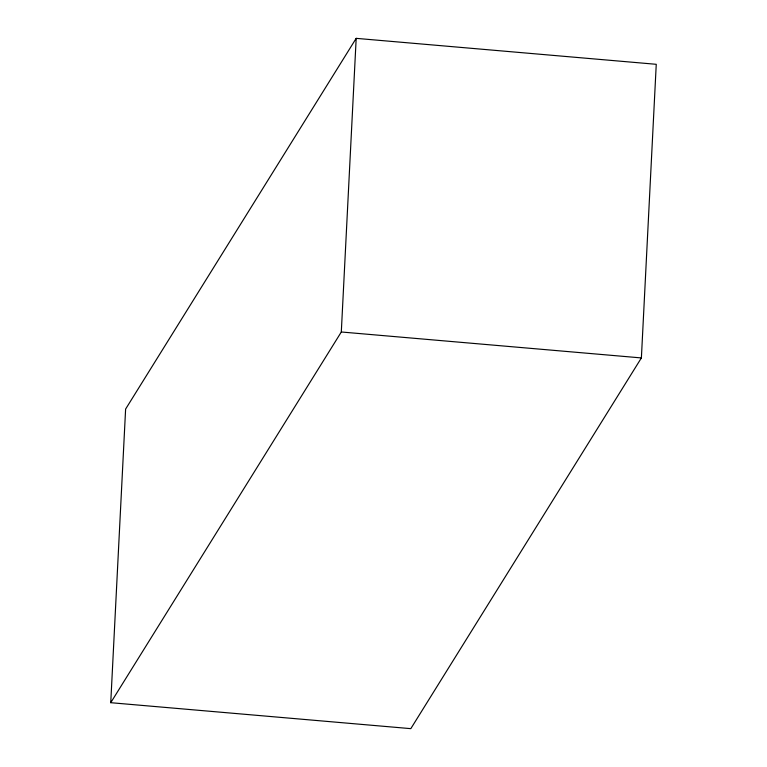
<?xml version="1.0" encoding="UTF-8"?>
<svg xmlns="http://www.w3.org/2000/svg" width="767" height="767" viewBox="0 0 767 767"><rect width="100%" height="100%" fill="white"/><g stroke="black" fill="none" stroke-linecap="round" stroke-linejoin="round"><path stroke-width="1.15" d="M110.745 702.697L125.615 409.07L356.185 38.35L656.255 64.303L641.385 357.93L410.815 728.65L110.745 702.697L341.305 331.986L356.185 38.35M341.305 331.986L641.385 357.93"/></g></svg>
